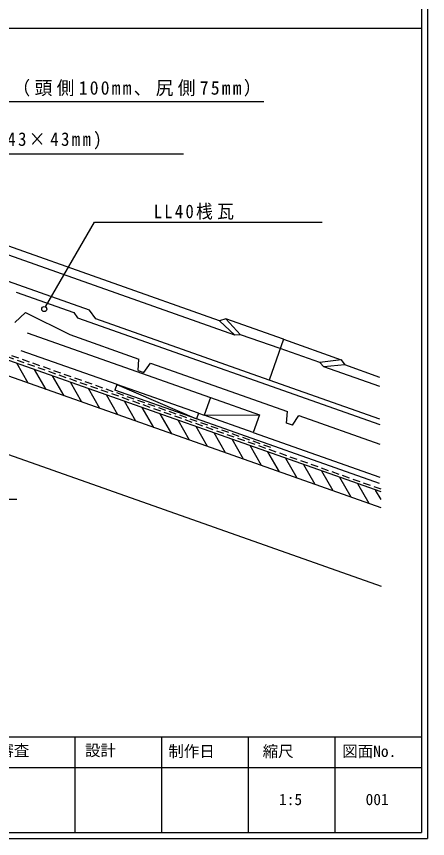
# Model space of a CAD drawing. Units: millimetres, scale not verified. Extents: x -2807 to 8, y -1606 to 2357.
# Drawn here: x -473 to -8, y -1606 to -675 of the extents above; entities that cross this region are included whole.
import ezdxf
from ezdxf.enums import TextEntityAlignment as Align

# ---------------------------------------------------------------- set-up
doc = ezdxf.new("R2010")
doc.units = ezdxf.units.MM
doc.header["$LTSCALE"] = 7
doc.linetypes.add('DASHED1', pattern=[1.8, 1.2, -0.6])
for name, color, linetype in [('3-0', 7, 'Continuous'), ('3-2', 4, 'Continuous'), ('3-4', 7, 'Continuous'), ('3-A', 7, 'Continuous'), ('3-B', 2, 'Continuous'), ('3-C', 7, 'Continuous'), ('3-D', 7, 'Continuous')]:
    doc.layers.add(name, color=color, linetype=linetype)
doc.styles.add('ＭＳ ゴシック', font='')
doc.styles.get('ＭＳ ゴシック').set_extended_font_data('MS Gothic')

msp = doc.modelspace()

# ---------------------------------------------------------------- linework, layer by layer
at = {"layer": '3-0'}
for p in [(-7.582, 284.064), (-2793.581, -1605.936)]:
    msp.add_line(p, (-7.582, -1605.936), dxfattribs=at)
at = {"layer": '3-0', "color": 2}
for p in [(-14.582, 277.064), (-2786.582, -1598.936)]:
    msp.add_line(p, (-14.582, -1598.936), dxfattribs=at)
at = {"layer": '3-0', "color": 4}
for p, q in [((-14.582, -688.99), (-2786.582, -688.99)), ((-2786.582, -1490.632), (-14.582, -1490.632)), ((-406.582, -1490.632), (-406.582, -1598.936)), ((-308.582, -1490.632), (-308.582, -1598.936)), ((-210.582, -1490.632), (-210.582, -1598.936)), ((-112.582, -1490.632), (-112.582, -1598.936)), ((-924.27, -1525.645), (-14.582, -1525.645))]:
    msp.add_line(p, q, dxfattribs=at)
at = {"layer": '3-2', "color": 7}
for p, q in [((-623.533, -771.609), (-192.836, -771.609)), ((-603.435, -830.837), (-283.799, -830.837)), ((-384.374, -907.968), (-126.663, -907.968))]:
    msp.add_line(p, q, dxfattribs=at)
at = {"layer": '3-A'}
for p, q in [((-439.865, -1004.083), (-384.374, -907.968)), ((-866.511, -1221.839), (-472.536, -1221.839))]:
    msp.add_line(p, q, dxfattribs=at)
msp.add_circle((-441.364, -1006.469), 2.8, dxfattribs=at)
at = {"layer": '3-C'}
for p, q in [((-243, -1019.608), (-549.421, -911.267)), ((-225.678, -1036.127), (-549.421, -921.662)), ((-187.011, -1086.921), (-382.982, -1017.633)), ((-236.001, -1017.628), (-243, -1019.608)), ((-243, -1019.608), (-225.678, -1036.127)), ((-170.678, -1040.724), (-236.001, -1017.628)), ((-236.001, -1017.628), (-219.204, -1035.446)), ((-219.204, -1035.446), (-225.678, -1036.127)), ((-174.411, -1051.283), (-219.204, -1035.446)), ((-170.678, -1040.724), (-187.012, -1086.921)), ((-170.678, -1040.724), (-187.011, -1086.921)), ((-129.619, -1067.12), (-174.412, -1051.283)), ((-105.355, -1063.82), (-129.619, -1067.12)), ((-129.619, -1067.12), (-125.011, -1071.719)), ((-101.156, -1069.759), (-125.011, -1071.719)), ((-61.564, -1083.758), (-101.156, -1069.759)), ((-61.564, -1094.152), (-125.011, -1071.719)), ((-61.564, -1131.276), (-187.012, -1086.921))]:
    msp.add_line(p, q, dxfattribs=at)
at = {"layer": '3-C', "color": 2}
for p, q in [((-473.208, -987.176), (-407.884, -1010.273)), ((-474.582, -1021.856), (-462.477, -1010.274)), ((-462.477, -1010.274), (-412.552, -1035.351)), ((-407.884, -1010.273), (-403.685, -1016.212)), ((-403.685, -1016.212), (-61.564, -1137.175)), ((-412.552, -1035.351), (-334.164, -1063.066)), ((-335.098, -1076.1), (-334.164, -1063.066)), ((-328.566, -1078.41), (-321.1, -1067.685)), ((-321.1, -1067.685), (-166.19, -1122.456)), ((-335.098, -1076.1), (-328.566, -1078.41)), ((-167.125, -1135.49), (-166.19, -1122.456)), ((-160.592, -1137.8), (-167.125, -1135.49)), ((-160.592, -1137.8), (-153.126, -1127.076)), ((-153.126, -1127.076), (-61.564, -1159.449))]:
    msp.add_line(p, q, dxfattribs=at)
at = {"layer": '3-C'}
for points in [[(-382.982, -1017.633), (-389.98, -1007.733), (-550.488, -950.983)], [(-170.678, -1040.724), (-105.355, -1063.82), (-101.156, -1069.759)]]:
    msp.add_lwpolyline(points, dxfattribs=at)
at = {"layer": '3-D', "color": 6, "linetype": 'DASHED1'}
for p, q in [((-185.081, -1163.209), (-689.417, -984.463)), ((-60.12, -1210.468), (-689.417, -987.434))]:
    msp.add_line(p, q, dxfattribs=at)
at = {"layer": '3-D', "color": 4}
for p, q in [((-60.12, -1213.552), (-689.417, -991.145)), ((-60.12, -1231.37), (-689.417, -1008.963)), ((-359.161, -1091.773), (-361.432, -1098.196)), ((-269.037, -1130.864), (-361.432, -1098.196)), ((-359.161, -1091.773), (-269.037, -1130.864)), ((-266.704, -1124.264), (-359.161, -1091.773)), ((-253.386, -1106.699), (-197.949, -1126.299)), ((-266.766, -1124.441), (-269.038, -1130.864)), ((-204.949, -1146.098), (-260.386, -1126.498)), ((-59.697, -1320.611), (-507.523, -1162.34))]:
    msp.add_line(p, q, dxfattribs=at)
at = {"layer": '3-D'}
for p, q in [((-460.716, -1033.395), (-253.386, -1106.699)), ((-467.716, -1053.194), (-359.099, -1091.597)), ((-459.624, -1090.177), (-472.548, -1067.791)), ((-439.314, -1097.355), (-452.239, -1074.969)), ((-419.003, -1104.533), (-431.928, -1082.147)), ((-391.568, -1087.904), (-391.568, -1087.904)), ((-398.693, -1111.711), (-411.618, -1089.325)), ((-378.383, -1118.889), (-391.307, -1096.503)), ((-358.072, -1126.067), (-370.998, -1103.682)), ((-337.762, -1133.245), (-350.687, -1110.859)), ((-317.453, -1140.423), (-330.377, -1118.037)), ((-297.142, -1147.601), (-310.066, -1125.216)), ((-266.704, -1124.264), (-260.386, -1126.498)), ((-276.832, -1154.78), (-289.757, -1132.394)), ((-61.845, -1204.121), (-269.038, -1130.864)), ((-256.521, -1161.958), (-269.445, -1139.572)), ((-236.211, -1169.136), (-249.136, -1146.75)), ((-215.901, -1176.314), (-228.825, -1153.928)), ((-204.949, -1146.098), (-61.564, -1196.794)), ((-195.591, -1183.492), (-208.516, -1161.106)), ((-175.281, -1190.67), (-188.205, -1168.284)), ((-154.97, -1197.848), (-167.895, -1175.462)), ((-134.66, -1205.026), (-147.584, -1182.64)), ((-114.35, -1212.204), (-127.274, -1189.818)), ((-94.04, -1219.382), (-106.964, -1196.996)), ((-73.73, -1226.56), (-86.654, -1204.175)), ((-60.12, -1222.132), (-66.344, -1211.353))]:
    msp.add_line(p, q, dxfattribs=at)
at = {"layer": '3-D', "color": 4}
msp.add_lwpolyline([(-253.386, -1106.699), (-260.386, -1126.498), (-197.949, -1126.299), (-204.949, -1146.098)], dxfattribs=at)

# ---------------------------------------------------------------- texts
at = {"layer": '3-0', "color": 2, "style": 'ＭＳ ゴシック'}
for s, p in [('審査', (-493.256, -1516.373)), ('設計', (-395.256, -1516.373)), ('制作日', (-300.92, -1517.39)), ('縮尺', (-194.169, -1517.39)), ('図面No.', (-104.087, -1517.39))]:
    msp.add_text(s, height=12.83, dxfattribs=at).set_placement(p, align=Align.BOTTOM_LEFT)
at = {"layer": '3-4', "color": 2, "style": 'ＭＳ ゴシック'}
for s, p in [('1:5', (-175.705, -1571.903)), ('001', (-77.706, -1571.903))]:
    msp.add_text(s, height=12.83, dxfattribs=at).set_placement(p, align=Align.BOTTOM_LEFT)
at = {"layer": '3-B', "char_height": 15.4, "attachment_point": 7, "style": 'ＭＳ ゴシック'}
for s, insert in [('\\T1.25;\\W0.95;（頭側100mm、尻側75mm）', (-477.188, -765.741)), ('\\T1.29;\\W0.9;棟木(43×43mm)', (-544.091, -825.812)), ('\\T1.27;\\W0.9;LL40桟瓦', (-317.513, -905.235))]:
    msp.add_mtext(s, dxfattribs=dict(at, insert=insert))

doc.saveas('drawing.dxf')
